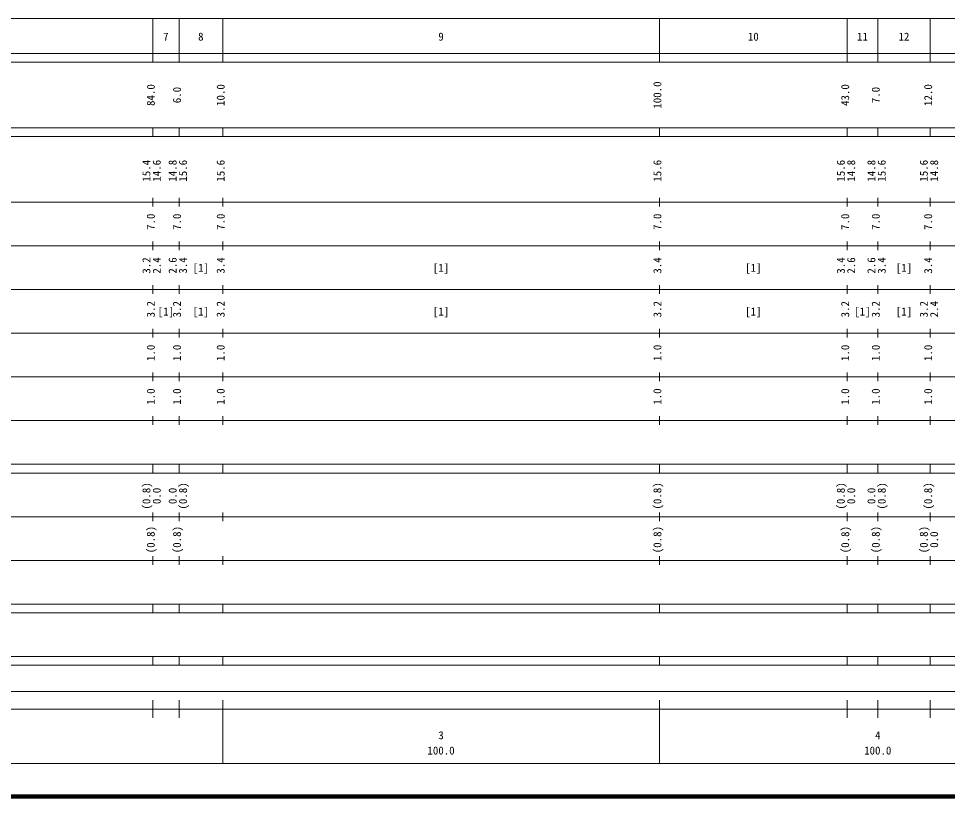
# Model space of a CAD drawing. Units: millimetres on the paper, enlarged 1000 times. Extents: x 40000 to 680000, y 20000 to 380000.
# Drawn here: x 221266 to 433951, y 20000 to 198000 of the extents above; entities that cross this region are included whole.
import ezdxf
from ezdxf.enums import TextEntityAlignment as Align

# ---------------------------------------------------------------- set-up
doc = ezdxf.new("R2010")
doc.units = ezdxf.units.MM
doc.header["$LTSCALE"] = 1000
doc.layers.add('M-TTL', color=2, linetype='Continuous', lineweight=140)
doc.layers.add('M-TTL-BAND', color=7, linetype='Continuous', lineweight=13)
doc.styles.add('ＭＳ ゴシック', font='')
doc.styles.get('ＭＳ ゴシック').set_extended_font_data('MS Gothic')

msp = doc.modelspace()

# ---------------------------------------------------------------- linework, layer by layer
at = {"layer": 'M-TTL'}
msp.add_line((40000, 20000), (680000, 20000), dxfattribs=at)
at = {"layer": 'M-TTL-BAND'}
for p, q in [((68000, 198000), (579000, 198000)), ((252000, 188000), (252000, 198000)), ((258000, 188000), (258000, 198000)), ((268000, 188000), (268000, 198000)), ((368000, 188000), (368000, 198000)), ((411000, 188000), (411000, 198000)), ((418000, 188000), (418000, 198000)), ((430000, 188000), (430000, 198000)), ((40000, 190000), (579000, 190000)), ((40000, 188000), (579000, 188000)), ((40000, 173000), (579000, 173000)), ((252000, 171000), (252000, 173000)), ((258000, 171000), (258000, 173000)), ((268000, 171000), (268000, 173000)), ((368000, 171000), (368000, 173000)), ((411000, 171000), (411000, 173000)), ((418000, 171000), (418000, 173000)), ((430000, 171000), (430000, 173000)), ((40000, 171000), (579000, 171000)), ((40000, 156000), (579000, 156000)), ((252000, 155000), (252000, 157000)), ((258000, 155000), (258000, 157000)), ((268000, 155000), (268000, 157000)), ((368000, 155000), (368000, 157000)), ((411000, 155000), (411000, 157000)), ((418000, 155000), (418000, 157000)), ((430000, 155000), (430000, 157000)), ((252000, 145000), (252000, 147000)), ((258000, 145000), (258000, 147000)), ((268000, 145000), (268000, 147000)), ((368000, 145000), (368000, 147000)), ((411000, 145000), (411000, 147000)), ((418000, 145000), (418000, 147000)), ((430000, 145000), (430000, 147000)), ((46000, 146000), (579000, 146000)), ((252000, 135000), (252000, 137000)), ((258000, 135000), (258000, 137000)), ((268000, 135000), (268000, 137000)), ((368000, 135000), (368000, 137000)), ((411000, 135000), (411000, 137000)), ((418000, 135000), (418000, 137000)), ((430000, 135000), (430000, 137000)), ((52000, 136000), (579000, 136000)), ((46000, 126000), (579000, 126000)), ((252000, 125000), (252000, 127000)), ((258000, 125000), (258000, 127000)), ((268000, 125000), (268000, 127000)), ((368000, 125000), (368000, 127000)), ((411000, 125000), (411000, 127000)), ((418000, 125000), (418000, 127000)), ((430000, 125000), (430000, 127000)), ((252000, 115000), (252000, 117000)), ((258000, 115000), (258000, 117000)), ((268000, 115000), (268000, 117000)), ((368000, 115000), (368000, 117000)), ((411000, 115000), (411000, 117000)), ((418000, 115000), (418000, 117000)), ((430000, 115000), (430000, 117000)), ((52000, 116000), (579000, 116000)), ((252000, 105000), (252000, 107000)), ((258000, 105000), (258000, 107000)), ((268000, 105000), (268000, 107000)), ((368000, 105000), (368000, 107000)), ((411000, 105000), (411000, 107000)), ((418000, 105000), (418000, 107000)), ((430000, 105000), (430000, 107000)), ((46000, 106000), (579000, 106000)), ((40000, 96000), (579000, 96000)), ((252000, 94000), (252000, 96000)), ((258000, 94000), (258000, 96000)), ((268000, 94000), (268000, 96000)), ((368000, 94000), (368000, 96000)), ((411000, 94000), (411000, 96000)), ((418000, 94000), (418000, 96000)), ((430000, 94000), (430000, 96000)), ((40000, 94000), (579000, 94000)), ((49000, 84000), (579000, 84000)), ((252000, 83000), (252000, 85000)), ((258000, 83000), (258000, 85000)), ((268000, 83000), (268000, 85000)), ((368000, 83000), (368000, 85000)), ((411000, 83000), (411000, 85000)), ((418000, 83000), (418000, 85000)), ((430000, 83000), (430000, 85000)), ((252000, 73000), (252000, 75000)), ((258000, 73000), (258000, 75000)), ((268000, 73000), (268000, 75000)), ((368000, 73000), (368000, 75000)), ((411000, 73000), (411000, 75000)), ((418000, 73000), (418000, 75000)), ((430000, 73000), (430000, 75000)), ((40000, 74000), (579000, 74000)), ((40000, 64000), (579000, 64000)), ((252000, 62000), (252000, 64000)), ((258000, 62000), (258000, 64000)), ((268000, 62000), (268000, 64000)), ((368000, 62000), (368000, 64000)), ((411000, 62000), (411000, 64000)), ((418000, 62000), (418000, 64000)), ((430000, 62000), (430000, 64000)), ((40000, 62000), (579000, 62000)), ((40000, 52000), (579000, 52000)), ((252000, 50000), (252000, 52000)), ((258000, 50000), (258000, 52000)), ((268000, 50000), (268000, 52000)), ((368000, 50000), (368000, 52000)), ((411000, 50000), (411000, 52000)), ((418000, 50000), (418000, 52000)), ((430000, 50000), (430000, 52000)), ((40000, 50000), (579000, 50000)), ((71000, 44000), (565000, 44000)), ((252000, 38000), (252000, 42000)), ((258000, 38000), (258000, 42000)), ((268000, 27500), (268000, 42000)), ((368000, 27500), (368000, 42000)), ((411000, 38000), (411000, 42000)), ((418000, 38000), (418000, 42000)), ((430000, 38000), (430000, 42000)), ((40000, 40000), (579000, 40000)), ((68000, 27500), (579000, 27500))]:
    msp.add_line(p, q, dxfattribs=at)

# ---------------------------------------------------------------- texts
at = {"layer": 'M-TTL-BAND', "style": 'ＭＳ ゴシック'}
for s, p in [('7', (255000, 192405)), ('8', (263000, 192405)), ('9', (318000, 192405)), ('10', (389500, 192405)), ('11', (414500, 192405)), ('12', (424000, 192405)), ('[1]', (263000, 139500)), ('[1]', (318000, 139500)), ('[1]', (389500, 139500)), ('[1]', (424000, 139500)), ('[1]', (255000, 129500)), ('[1]', (263000, 129500)), ('[1]', (318000, 129500)), ('[1]', (389500, 129500)), ('[1]', (414500, 129500)), ('[1]', (424000, 129500)), ('3', (318000, 32523)), ('4', (418000, 32523)), ('100.0', (318000, 29033)), ('100.0', (418000, 29033))]:
    msp.add_text(s, height=1833, dxfattribs=at).set_placement(p, align=Align.BOTTOM_CENTER)
for s, p in [('100.0', (369000, 180500)), ('84.0', (253000, 180500)), ('6.0', (259000, 180500)), ('10.0', (269000, 180500)), ('43.0', (412000, 180500)), ('7.0', (419000, 180500)), ('12.0', (431000, 180500)), ('15.4', (252000, 163174)), ('14.6', (254370, 163174)), ('14.8', (258000, 163174)), ('15.6', (260370, 163174)), ('15.6', (269000, 163174)), ('15.6', (369000, 163174)), ('15.6', (411000, 163174)), ('14.8', (413370, 163174)), ('14.8', (418000, 163174)), ('15.6', (420370, 163174)), ('15.6', (430000, 163174)), ('14.8', (432370, 163174)), ('7.0', (253000, 151500)), ('7.0', (259000, 151500)), ('7.0', (269000, 151500)), ('7.0', (369000, 151500)), ('7.0', (412000, 151500)), ('7.0', (419000, 151500)), ('7.0', (431000, 151500)), ('3.2', (252000, 141500)), ('2.4', (254370, 141500)), ('2.6', (258000, 141500)), ('3.4', (260370, 141500)), ('3.4', (269000, 141500)), ('3.4', (369000, 141500)), ('3.4', (411000, 141500)), ('2.6', (413370, 141500)), ('2.6', (418000, 141500)), ('3.4', (420370, 141500)), ('3.4', (431000, 141500)), ('3.2', (253000, 131500)), ('3.2', (259000, 131500)), ('3.2', (269000, 131500)), ('3.2', (369000, 131500)), ('3.2', (412000, 131500)), ('3.2', (419000, 131500)), ('3.2', (430000, 131500)), ('2.4', (432370, 131500)), ('1.0', (253000, 121500)), ('1.0', (259000, 121500)), ('1.0', (269000, 121500)), ('1.0', (369000, 121500)), ('1.0', (412000, 121500)), ('1.0', (419000, 121500)), ('1.0', (431000, 121500)), ('1.0', (253000, 111500)), ('1.0', (259000, 111500)), ('1.0', (269000, 111500)), ('1.0', (369000, 111500)), ('1.0', (412000, 111500)), ('1.0', (419000, 111500)), ('1.0', (431000, 111500)), ('(0.8)', (252000, 88764)), ('(0.8)', (260370, 88764)), ('(0.8)', (369000, 88764)), ('(0.8)', (411000, 88764)), ('(0.8)', (420370, 88764)), ('(0.8)', (431000, 88764)), ('0.0', (254370, 88764)), ('0.0', (258000, 88764)), ('0.0', (413370, 88764)), ('0.0', (418000, 88764)), ('(0.8)', (253000, 78764)), ('(0.8)', (259000, 78764)), ('(0.8)', (369000, 78764)), ('(0.8)', (412000, 78764)), ('(0.8)', (419000, 78764)), ('(0.8)', (430000, 78764)), ('0.0', (432370, 78764))]:
    msp.add_text(s, height=1833, rotation=90, dxfattribs=at).set_placement(p, align=Align.BOTTOM_CENTER)

doc.saveas('drawing.dxf')
